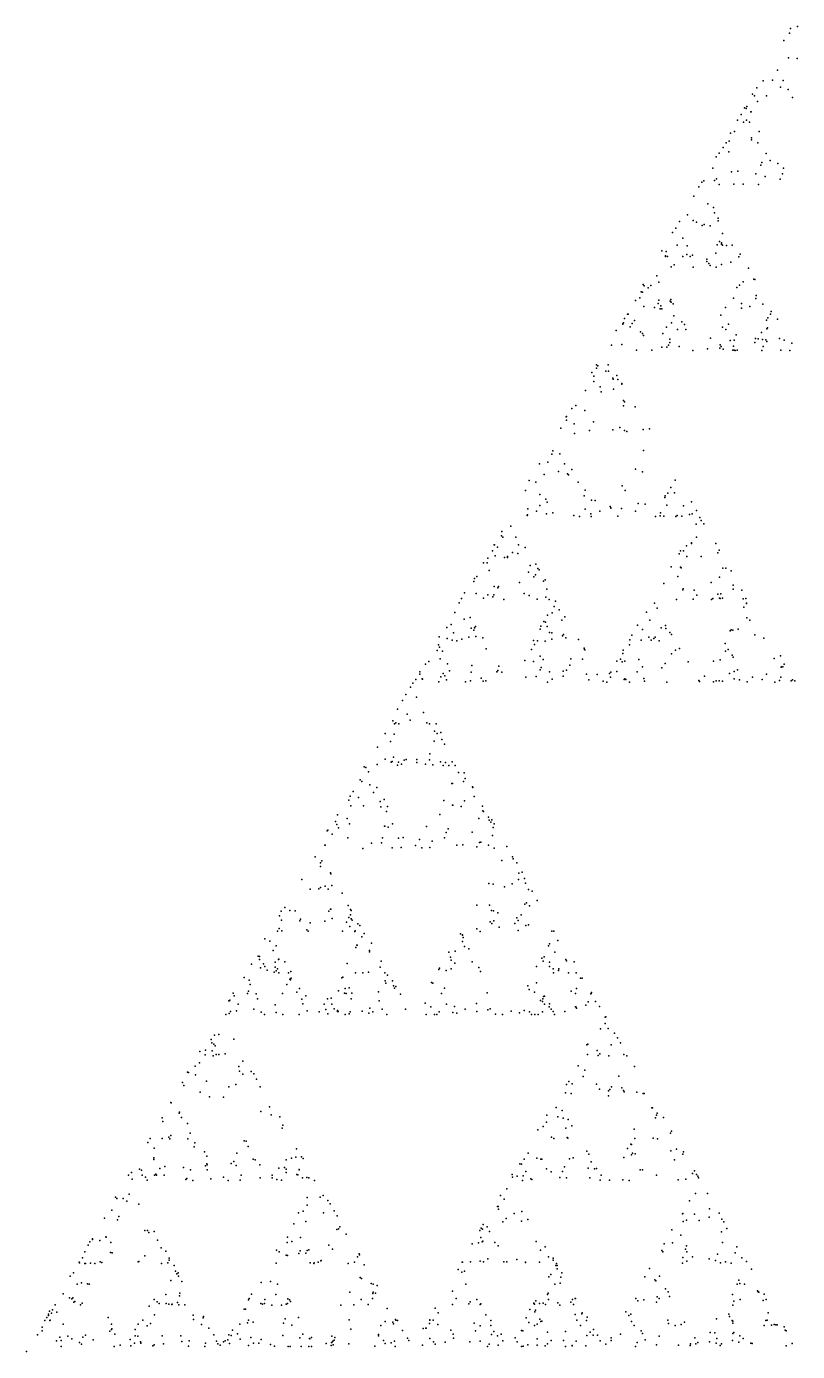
# Model space of a CAD drawing. Header units: millimetres. Extents: x -0.87 to 0.87, y -0.5 to 1.
# Drawn here: x -0.7582 to -0.6493, y -0.3132 to -0.1261 of the extents above; entities that cross this region are included whole.
import ezdxf

# ---------------------------------------------------------------- set-up
doc = ezdxf.new("R2010")
doc.units = ezdxf.units.MM
doc.header["$PDSIZE"] = 1

msp = doc.modelspace()

# ---------------------------------------------------------------- linework, layer by layer
for p in [(-0.65043, -0.12709), (-0.6503, -0.12641), (-0.64932, -0.12613), (-0.65125, -0.12811), (-0.65058, -0.13053), (-0.64935, -0.13063), (-0.65213, -0.13228), (-0.65415, -0.13379), (-0.65283, -0.13369), (-0.65136, -0.13374), (-0.65567, -0.13567), (-0.65538, -0.1359), (-0.65508, -0.13479), (-0.6537, -0.13592), (-0.65171, -0.1347), (-0.65064, -0.13501), (-0.65001, -0.13614), (-0.6568, -0.13761), (-0.65657, -0.1377), (-0.65647, -0.13741), (-0.65593, -0.13817), (-0.65584, -0.13817), (-0.65495, -0.13671), (-0.65777, -0.13936), (-0.65725, -0.13853), (-0.65696, -0.13964), (-0.65653, -0.13936), (-0.6561, -0.13965), (-0.65877, -0.1412), (-0.65819, -0.14093), (-0.6558, -0.14215), (-0.65579, -0.14183), (-0.65471, -0.14096), (-0.66036, -0.14403), (-0.65981, -0.1432), (-0.6594, -0.14253), (-0.659, -0.14384), (-0.65897, -0.14232), (-0.6549, -0.14256), (-0.66078, -0.14455), (-0.65449, -0.14569), (-0.65437, -0.14531), (-0.65374, -0.14406), (-0.65319, -0.14505), (-0.65208, -0.14547), (-0.66129, -0.14613), (-0.66077, -0.14762), (-0.65863, -0.14665), (-0.65772, -0.14655), (-0.65521, -0.14695), (-0.65389, -0.14732), (-0.65175, -0.14768), (-0.65146, -0.14691), (-0.65128, -0.14612), (-0.66324, -0.14877), (-0.66284, -0.14811), (-0.66253, -0.14791), (-0.66102, -0.14788), (-0.66038, -0.14843), (-0.65833, -0.14838), (-0.65698, -0.14838), (-0.65482, -0.14844), (-0.66397, -0.15008), (-0.66198, -0.15117), (-0.66484, -0.15274), (-0.66118, -0.15168), (-0.66106, -0.15244), (-0.66054, -0.15317), (-0.66696, -0.15523), (-0.6665, -0.15461), (-0.66597, -0.15365), (-0.66406, -0.15351), (-0.66357, -0.15373), (-0.66279, -0.15422), (-0.66249, -0.15407), (-0.66167, -0.15429), (-0.66054, -0.15356), (-0.66629, -0.15699), (-0.66549, -0.15599), (-0.66488, -0.15711), (-0.66067, -0.15697), (-0.66035, -0.15649), (-0.66006, -0.15668), (-0.66003, -0.15685), (-0.65992, -0.15535), (-0.65992, -0.15699), (-0.65936, -0.15706), (-0.65852, -0.15702), (-0.66846, -0.15782), (-0.66797, -0.15862), (-0.66795, -0.15849), (-0.66785, -0.15791), (-0.66765, -0.15862), (-0.66552, -0.15862), (-0.66496, -0.15832), (-0.66448, -0.15861), (-0.66412, -0.1584), (-0.66213, -0.159), (-0.66087, -0.15812), (-0.65759, -0.15867), (-0.65739, -0.15827), (-0.66715, -0.16004), (-0.66671, -0.15977), (-0.66404, -0.16009), (-0.6621, -0.15933), (-0.66185, -0.1596), (-0.66163, -0.15989), (-0.66079, -0.16009), (-0.66006, -0.15974), (-0.65874, -0.15939), (-0.65624, -0.16024), (-0.67109, -0.16254), (-0.67096, -0.16272), (-0.67004, -0.16271), (-0.66918, -0.16134), (-0.6689, -0.16224), (-0.65749, -0.16267), (-0.65701, -0.16216), (-0.65548, -0.16179), (-0.65534, -0.16184), (-0.67159, -0.16443), (-0.67137, -0.16361), (-0.6712, -0.16365), (-0.67041, -0.16302), (-0.65836, -0.1645), (-0.6579, -0.16296), (-0.65521, -0.16455), (-0.65517, -0.16413), (-0.67221, -0.16481), (-0.67101, -0.16564), (-0.66952, -0.16582), (-0.66901, -0.16524), (-0.66888, -0.16477), (-0.66869, -0.16599), (-0.6686, -0.16556), (-0.66847, -0.16598), (-0.66731, -0.16489), (-0.6672, -0.16469), (-0.66715, -0.16506), (-0.66689, -0.16528), (-0.65949, -0.16581), (-0.65722, -0.16526), (-0.65721, -0.1659), (-0.65603, -0.16565), (-0.65419, -0.16534), (-0.65303, -0.16636), (-0.674, -0.16814), (-0.67397, -0.16812), (-0.6739, -0.16797), (-0.67374, -0.16737), (-0.67333, -0.16675), (-0.67321, -0.16673), (-0.67268, -0.16808), (-0.67232, -0.16762), (-0.6671, -0.16798), (-0.66678, -0.167), (-0.66566, -0.16782), (-0.66525, -0.16819), (-0.66013, -0.16688), (-0.65907, -0.16815), (-0.6537, -0.16759), (-0.6535, -0.16727), (-0.65312, -0.16674), (-0.65213, -0.16743), (-0.67494, -0.16903), (-0.67295, -0.16851), (-0.67147, -0.16925), (-0.67122, -0.16945), (-0.67107, -0.16974), (-0.66835, -0.16948), (-0.66783, -0.16858), (-0.66628, -0.16893), (-0.6651, -0.16889), (-0.66159, -0.17011), (-0.65993, -0.16857), (-0.65942, -0.1689), (-0.65799, -0.16967), (-0.65526, -0.17018), (-0.65485, -0.17021), (-0.65439, -0.16931), (-0.65363, -0.1688), (-0.65357, -0.16865), (-0.65187, -0.17019), (-0.6756, -0.17114), (-0.67412, -0.17102), (-0.67205, -0.17184), (-0.66987, -0.17183), (-0.66846, -0.17139), (-0.66776, -0.17141), (-0.66752, -0.1711), (-0.66735, -0.17029), (-0.66732, -0.17075), (-0.66602, -0.17132), (-0.66408, -0.17187), (-0.66203, -0.17166), (-0.6603, -0.17152), (-0.66024, -0.17109), (-0.66008, -0.1713), (-0.65983, -0.17169), (-0.65881, -0.17044), (-0.65844, -0.17181), (-0.65836, -0.17127), (-0.65827, -0.17184), (-0.65825, -0.1704), (-0.6581, -0.17187), (-0.65782, -0.17182), (-0.65535, -0.17075), (-0.65437, -0.17185), (-0.65424, -0.17031), (-0.65415, -0.17133), (-0.65381, -0.17035), (-0.65365, -0.17058), (-0.65166, -0.17184), (-0.65122, -0.1704), (-0.65039, -0.17187), (-0.65014, -0.17082), (-0.67769, -0.17388), (-0.67606, -0.17389), (-0.67837, -0.17498), (-0.67809, -0.17551), (-0.67771, -0.17438), (-0.6775, -0.17402), (-0.67639, -0.17478), (-0.67598, -0.17479), (-0.6754, -0.17578), (-0.67482, -0.17541), (-0.67927, -0.17754), (-0.67808, -0.17624), (-0.67718, -0.17698), (-0.67535, -0.1759), (-0.6753, -0.17735), (-0.67467, -0.17599), (-0.67411, -0.17653), (-0.67411, -0.17664), (-0.67703, -0.17773), (-0.67389, -0.17893), (-0.67376, -0.17914), (-0.68198, -0.18126), (-0.68193, -0.18119), (-0.68119, -0.18006), (-0.68062, -0.17963), (-0.67935, -0.18036), (-0.6739, -0.1797), (-0.67223, -0.17984), (-0.68273, -0.18284), (-0.68192, -0.18172), (-0.68087, -0.18224), (-0.67866, -0.18318), (-0.6781, -0.18194), (-0.6754, -0.18309), (-0.67438, -0.18276), (-0.67376, -0.18318), (-0.67339, -0.18332), (-0.6711, -0.18303), (-0.67023, -0.18294), (-0.68079, -0.18359), (-0.68399, -0.18652), (-0.68387, -0.18602), (-0.68288, -0.18645), (-0.67106, -0.18597), (-0.68575, -0.18787), (-0.68455, -0.18762), (-0.6822, -0.18789), (-0.68116, -0.18869), (-0.67221, -0.18865), (-0.68718, -0.19024), (-0.68625, -0.19048), (-0.6851, -0.18938), (-0.68306, -0.18896), (-0.68181, -0.18927), (-0.68167, -0.18945), (-0.68026, -0.19045), (-0.67122, -0.18899), (-0.66658, -0.19018), (-0.68774, -0.19164), (-0.68571, -0.19219), (-0.67945, -0.19238), (-0.67928, -0.19157), (-0.67405, -0.191), (-0.67363, -0.19165), (-0.66803, -0.19264), (-0.66802, -0.19238), (-0.66761, -0.19202), (-0.66721, -0.19122), (-0.66669, -0.19195), (-0.6874, -0.19421), (-0.68571, -0.19378), (-0.68487, -0.19287), (-0.68467, -0.19329), (-0.6793, -0.19428), (-0.67839, -0.193), (-0.67788, -0.19307), (-0.67576, -0.19389), (-0.67567, -0.19411), (-0.67566, -0.19408), (-0.67416, -0.1942), (-0.6718, -0.19348), (-0.67084, -0.19356), (-0.66778, -0.19372), (-0.6654, -0.19382), (-0.66426, -0.19324), (-0.6636, -0.19444), (-0.6875, -0.19518), (-0.68744, -0.19508), (-0.68616, -0.19458), (-0.68476, -0.19493), (-0.68386, -0.1948), (-0.6809, -0.19519), (-0.68009, -0.19531), (-0.67849, -0.19494), (-0.67844, -0.19531), (-0.67723, -0.19458), (-0.6747, -0.19528), (-0.6722, -0.19458), (-0.66935, -0.1953), (-0.66869, -0.19522), (-0.66867, -0.1948), (-0.66817, -0.19526), (-0.66649, -0.19531), (-0.6663, -0.19518), (-0.66563, -0.19524), (-0.66457, -0.19503), (-0.66421, -0.19494), (-0.66362, -0.1964), (-0.6631, -0.19544), (-0.66294, -0.19588), (-0.66256, -0.19635), (-0.69109, -0.19806), (-0.69105, -0.19741), (-0.6909, -0.19823), (-0.68978, -0.19666), (-0.68907, -0.19822), (-0.66358, -0.19824), (-0.69213, -0.19933), (-0.69209, -0.19929), (-0.69165, -0.19964), (-0.68869, -0.19933), (-0.68776, -0.19967), (-0.66583, -0.20016), (-0.665, -0.19945), (-0.6643, -0.19904), (-0.66429, -0.19911), (-0.66085, -0.19913), (-0.6604, -0.20006), (-0.69366, -0.20183), (-0.69315, -0.20187), (-0.69303, -0.20117), (-0.69238, -0.20018), (-0.69198, -0.20087), (-0.6907, -0.20109), (-0.69025, -0.20094), (-0.69025, -0.20112), (-0.68953, -0.20039), (-0.68879, -0.20053), (-0.68626, -0.20203), (-0.66604, -0.2006), (-0.66542, -0.20018), (-0.66492, -0.20094), (-0.66291, -0.20096), (-0.66058, -0.20043), (-0.69457, -0.20378), (-0.69283, -0.20294), (-0.68728, -0.20318), (-0.68708, -0.20222), (-0.68656, -0.20381), (-0.68632, -0.20354), (-0.68596, -0.20263), (-0.68578, -0.20284), (-0.66716, -0.20244), (-0.66619, -0.2038), (-0.66585, -0.20245), (-0.66574, -0.20257), (-0.66034, -0.20386), (-0.65987, -0.20262), (-0.65946, -0.20262), (-0.65867, -0.20296), (-0.695, -0.20451), (-0.6949, -0.20405), (-0.69213, -0.20519), (-0.69163, -0.20536), (-0.69154, -0.2052), (-0.68856, -0.20462), (-0.68517, -0.20444), (-0.68496, -0.20426), (-0.68472, -0.20556), (-0.66818, -0.20475), (-0.66552, -0.20568), (-0.66546, -0.20554), (-0.66393, -0.20572), (-0.66149, -0.20462), (-0.65842, -0.20501), (-0.6584, -0.20556), (-0.65717, -0.20569), (-0.6971, -0.20748), (-0.69677, -0.20689), (-0.69632, -0.20609), (-0.69468, -0.20619), (-0.69367, -0.20682), (-0.69304, -0.20636), (-0.69234, -0.20665), (-0.69218, -0.20638), (-0.69078, -0.20702), (-0.68792, -0.2062), (-0.68718, -0.20646), (-0.68605, -0.20696), (-0.68484, -0.20671), (-0.6844, -0.20703), (-0.68348, -0.20727), (-0.66952, -0.20757), (-0.66641, -0.20701), (-0.66406, -0.20696), (-0.66351, -0.20642), (-0.66148, -0.20703), (-0.66128, -0.2069), (-0.66056, -0.20629), (-0.66032, -0.20684), (-0.66023, -0.20691), (-0.66013, -0.20624), (-0.65989, -0.20685), (-0.65698, -0.20692), (-0.65662, -0.2069), (-0.65661, -0.20688), (-0.65654, -0.20758), (-0.65651, -0.20757), (-0.69769, -0.20885), (-0.68461, -0.20925), (-0.68396, -0.20893), (-0.68367, -0.20804), (-0.68297, -0.20848), (-0.68215, -0.20947), (-0.67062, -0.20881), (-0.66913, -0.20826), (-0.65688, -0.20813), (-0.69884, -0.21097), (-0.69823, -0.21057), (-0.69636, -0.20981), (-0.69552, -0.20957), (-0.69541, -0.21107), (-0.69503, -0.21138), (-0.69494, -0.21101), (-0.69479, -0.21084), (-0.68563, -0.2112), (-0.68553, -0.2108), (-0.68513, -0.21013), (-0.68488, -0.21025), (-0.68468, -0.21086), (-0.68259, -0.20993), (-0.67192, -0.21067), (-0.67121, -0.21128), (-0.67018, -0.20996), (-0.66856, -0.21105), (-0.66797, -0.21069), (-0.66789, -0.2111), (-0.6587, -0.21129), (-0.65846, -0.21134), (-0.65769, -0.21121), (-0.65649, -0.20964), (-0.65603, -0.20995), (-0.6999, -0.21229), (-0.69878, -0.21253), (-0.69807, -0.21276), (-0.69789, -0.21173), (-0.6974, -0.21288), (-0.69671, -0.21264), (-0.69571, -0.21237), (-0.69471, -0.21225), (-0.69375, -0.21246), (-0.68658, -0.21282), (-0.68602, -0.21286), (-0.68493, -0.21289), (-0.68433, -0.21167), (-0.68402, -0.21265), (-0.68401, -0.21174), (-0.68249, -0.21216), (-0.68233, -0.21196), (-0.68202, -0.21243), (-0.68024, -0.21269), (-0.673, -0.2127), (-0.6727, -0.21206), (-0.67138, -0.21277), (-0.67031, -0.21234), (-0.66997, -0.21279), (-0.6696, -0.21253), (-0.66943, -0.21233), (-0.66885, -0.21287), (-0.66735, -0.21167), (-0.66711, -0.21195), (-0.65951, -0.21326), (-0.65882, -0.21145), (-0.65536, -0.21204), (-0.65405, -0.21251), (-0.7002, -0.21425), (-0.70001, -0.21343), (-0.69988, -0.21376), (-0.69945, -0.21431), (-0.69327, -0.21398), (-0.68689, -0.21409), (-0.68645, -0.21338), (-0.68563, -0.21501), (-0.67945, -0.21389), (-0.67938, -0.21407), (-0.67935, -0.21415), (-0.67398, -0.21465), (-0.67394, -0.21418), (-0.67305, -0.21344), (-0.66711, -0.21472), (-0.66655, -0.21416), (-0.66598, -0.21396), (-0.6595, -0.21434), (-0.6591, -0.21411), (-0.65853, -0.2149), (-0.65173, -0.21499), (-0.70182, -0.21616), (-0.70135, -0.21579), (-0.69977, -0.21541), (-0.69873, -0.2161), (-0.69531, -0.21634), (-0.69146, -0.21643), (-0.68783, -0.21562), (-0.68659, -0.21577), (-0.68567, -0.21696), (-0.6855, -0.21662), (-0.68524, -0.2155), (-0.68191, -0.217), (-0.68148, -0.21632), (-0.6813, -0.21541), (-0.67968, -0.21543), (-0.67484, -0.21575), (-0.6743, -0.21544), (-0.67405, -0.21581), (-0.6737, -0.21572), (-0.67171, -0.2155), (-0.67122, -0.21652), (-0.66849, -0.21669), (-0.668, -0.21605), (-0.66474, -0.21583), (-0.6612, -0.21573), (-0.66026, -0.21553), (-0.65842, -0.21517), (-0.65777, -0.21696), (-0.6526, -0.21534), (-0.65164, -0.21657), (-0.6516, -0.21655), (-0.65139, -0.21655), (-0.65118, -0.21618), (-0.7036, -0.21884), (-0.70319, -0.21834), (-0.70265, -0.21759), (-0.70263, -0.21724), (-0.70229, -0.21824), (-0.70224, -0.21829), (-0.69996, -0.21864), (-0.69968, -0.21796), (-0.69932, -0.2175), (-0.69912, -0.2178), (-0.69886, -0.21838), (-0.69845, -0.21708), (-0.69617, -0.21865), (-0.69546, -0.21849), (-0.69538, -0.21727), (-0.69396, -0.21815), (-0.69368, -0.21856), (-0.69333, -0.21849), (-0.69177, -0.21723), (-0.69164, -0.21706), (-0.69108, -0.21728), (-0.68766, -0.21798), (-0.6862, -0.21788), (-0.68459, -0.21871), (-0.68434, -0.21724), (-0.68393, -0.2183), (-0.68238, -0.21716), (-0.68238, -0.21783), (-0.67909, -0.21759), (-0.67877, -0.21836), (-0.6776, -0.2176), (-0.67675, -0.21855), (-0.67623, -0.21871), (-0.67584, -0.21748), (-0.67572, -0.21799), (-0.67568, -0.21728), (-0.67481, -0.21719), (-0.67381, -0.21834), (-0.67371, -0.21824), (-0.67356, -0.21833), (-0.67303, -0.2187), (-0.67195, -0.21725), (-0.67101, -0.21818), (-0.67091, -0.21857), (-0.66778, -0.2187), (-0.66327, -0.21847), (-0.66317, -0.21859), (-0.66247, -0.21783), (-0.6612, -0.21866), (-0.66081, -0.21853), (-0.66038, -0.21853), (-0.65992, -0.21855), (-0.65891, -0.21746), (-0.65827, -0.21824), (-0.65824, -0.21719), (-0.65751, -0.21838), (-0.6575, -0.21838), (-0.65643, -0.21867), (-0.65567, -0.21799), (-0.6543, -0.21833), (-0.65368, -0.21758), (-0.65252, -0.2187), (-0.65187, -0.21845), (-0.65167, -0.21799), (-0.65021, -0.21852), (-0.65003, -0.21836), (-0.64968, -0.2185), (-0.70459, -0.22043), (-0.70395, -0.21939), (-0.70577, -0.2225), (-0.70506, -0.2213), (-0.7031, -0.2208), (-0.70647, -0.22415), (-0.70601, -0.22442), (-0.70443, -0.22324), (-0.70398, -0.22405), (-0.70213, -0.22296), (-0.70163, -0.22446), (-0.70754, -0.22595), (-0.70625, -0.22605), (-0.70622, -0.2246), (-0.70561, -0.2246), (-0.70125, -0.22459), (-0.70058, -0.22561), (-0.70034, -0.22459), (-0.7002, -0.22597), (-0.69967, -0.22579), (-0.70863, -0.2279), (-0.70676, -0.22708), (-0.7006, -0.22703), (-0.69954, -0.22678), (-0.69914, -0.22747), (-0.70755, -0.22958), (-0.70668, -0.23), (-0.70655, -0.22991), (-0.70633, -0.22931), (-0.70567, -0.23001), (-0.70483, -0.22973), (-0.70456, -0.22964), (-0.70307, -0.22963), (-0.70305, -0.23005), (-0.70126, -0.22966), (-0.7012, -0.22884), (-0.69973, -0.22994), (-0.69903, -0.23004), (-0.69807, -0.22997), (-0.71051, -0.23065), (-0.71026, -0.23074), (-0.7099, -0.23137), (-0.70864, -0.23033), (-0.7058, -0.23042), (-0.70522, -0.23028), (-0.70183, -0.23028), (-0.70082, -0.23035), (-0.69932, -0.23046), (-0.69855, -0.23046), (-0.69764, -0.23047), (-0.69718, -0.23145), (-0.69638, -0.23148), (-0.71105, -0.23248), (-0.71081, -0.23272), (-0.70969, -0.23319), (-0.70871, -0.23358), (-0.69811, -0.23303), (-0.698, -0.23302), (-0.69647, -0.23274), (-0.69625, -0.23231), (-0.69521, -0.23349), (-0.69517, -0.23356), (-0.71267, -0.23536), (-0.71249, -0.2348), (-0.71204, -0.23412), (-0.7113, -0.235), (-0.70917, -0.23428), (-0.70822, -0.23556), (-0.70768, -0.23527), (-0.69927, -0.2354), (-0.69633, -0.23546), (-0.69498, -0.23486), (-0.71425, -0.23742), (-0.71239, -0.23614), (-0.71057, -0.23614), (-0.70813, -0.23632), (-0.70736, -0.23695), (-0.70718, -0.23626), (-0.69979, -0.23738), (-0.698, -0.23608), (-0.69799, -0.23609), (-0.69681, -0.23624), (-0.69381, -0.23619), (-0.69372, -0.23687), (-0.69364, -0.23694), (-0.71453, -0.23835), (-0.71433, -0.2388), (-0.71414, -0.23925), (-0.71289, -0.23793), (-0.71257, -0.2387), (-0.70764, -0.23905), (-0.70758, -0.23904), (-0.70709, -0.23915), (-0.70649, -0.23872), (-0.70171, -0.23906), (-0.69862, -0.23943), (-0.69432, -0.23794), (-0.69294, -0.23777), (-0.69285, -0.23819), (-0.69259, -0.23847), (-0.69248, -0.23815), (-0.69226, -0.23921), (-0.69212, -0.23871), (-0.7157, -0.23967), (-0.71563, -0.23962), (-0.715, -0.24016), (-0.7128, -0.24066), (-0.70792, -0.24066), (-0.70563, -0.24072), (-0.705, -0.24063), (-0.70268, -0.24092), (-0.70091, -0.24113), (-0.69913, -0.2407), (-0.69893, -0.23993), (-0.69525, -0.23988), (-0.69422, -0.24132), (-0.69402, -0.24129), (-0.69237, -0.24033), (-0.71605, -0.24171), (-0.716, -0.2417), (-0.71068, -0.24218), (-0.70946, -0.24145), (-0.70803, -0.24137), (-0.70655, -0.2421), (-0.70525, -0.24205), (-0.70327, -0.24175), (-0.70233, -0.2421), (-0.70122, -0.24205), (-0.69739, -0.2417), (-0.69657, -0.24168), (-0.69461, -0.24196), (-0.69295, -0.24171), (-0.69215, -0.24214), (-0.69035, -0.24191), (-0.71743, -0.24337), (-0.71667, -0.24472), (-0.71665, -0.2442), (-0.71645, -0.24392), (-0.69104, -0.24389), (-0.68953, -0.24338), (-0.68946, -0.24363), (-0.68895, -0.24421), (-0.71931, -0.24658), (-0.71525, -0.24562), (-0.7152, -0.24575), (-0.6887, -0.24658), (-0.68865, -0.24565), (-0.68819, -0.24552), (-0.68788, -0.2464), (-0.7181, -0.24791), (-0.71689, -0.24786), (-0.71666, -0.24768), (-0.71602, -0.2475), (-0.71556, -0.24791), (-0.71508, -0.24739), (-0.71361, -0.24847), (-0.6929, -0.24712), (-0.69229, -0.24722), (-0.69068, -0.24758), (-0.6896, -0.24717), (-0.68772, -0.24708), (-0.6873, -0.24798), (-0.68676, -0.2482), (-0.72168, -0.2505), (-0.71277, -0.25024), (-0.6946, -0.25018), (-0.6928, -0.25017), (-0.68783, -0.25004), (-0.68757, -0.24988), (-0.68714, -0.25028), (-0.68609, -0.24951), (-0.72245, -0.25168), (-0.72223, -0.25102), (-0.72218, -0.25232), (-0.72097, -0.25096), (-0.72024, -0.25097), (-0.71958, -0.25239), (-0.71948, -0.25214), (-0.71606, -0.25244), (-0.71549, -0.25101), (-0.71523, -0.25075), (-0.7152, -0.25075), (-0.71503, -0.25207), (-0.71266, -0.25195), (-0.71241, -0.25153), (-0.7124, -0.25078), (-0.71235, -0.25095), (-0.71231, -0.25212), (-0.71218, -0.25231), (-0.6927, -0.25255), (-0.6925, -0.25093), (-0.69225, -0.25097), (-0.69218, -0.2524), (-0.69162, -0.25129), (-0.68895, -0.25198), (-0.68877, -0.25235), (-0.68834, -0.25157), (-0.72272, -0.25384), (-0.72249, -0.25349), (-0.72213, -0.2538), (-0.71858, -0.25369), (-0.71838, -0.25385), (-0.71814, -0.2527), (-0.71356, -0.25388), (-0.713, -0.25258), (-0.71253, -0.25319), (-0.71183, -0.25389), (-0.71177, -0.2538), (-0.7114, -0.2528), (-0.71111, -0.25306), (-0.7105, -0.25417), (-0.69691, -0.25425), (-0.69663, -0.25436), (-0.69663, -0.25441), (-0.69457, -0.25353), (-0.69414, -0.25389), (-0.69246, -0.25278), (-0.69144, -0.25327), (-0.68924, -0.25278), (-0.68876, -0.25377), (-0.68765, -0.25306), (-0.68728, -0.25296), (-0.68402, -0.25385), (-0.68371, -0.25386), (-0.72451, -0.25496), (-0.72382, -0.25525), (-0.72293, -0.25592), (-0.71166, -0.25618), (-0.71152, -0.25584), (-0.7115, -0.25583), (-0.71084, -0.25466), (-0.70947, -0.25555), (-0.69662, -0.25532), (-0.69653, -0.25477), (-0.69631, -0.256), (-0.68445, -0.25591), (-0.68434, -0.25564), (-0.68313, -0.25518), (-0.72546, -0.25738), (-0.72529, -0.25744), (-0.72526, -0.25785), (-0.72334, -0.2566), (-0.72258, -0.25784), (-0.72256, -0.25783), (-0.70973, -0.25661), (-0.70973, -0.25676), (-0.70808, -0.25811), (-0.69853, -0.25683), (-0.6983, -0.25751), (-0.69823, -0.25793), (-0.69763, -0.25668), (-0.69573, -0.25635), (-0.68543, -0.25765), (-0.68523, -0.25811), (-0.6851, -0.25747), (-0.68359, -0.2568), (-0.68204, -0.25786), (-0.68193, -0.25804), (-0.7264, -0.25853), (-0.72515, -0.25903), (-0.72469, -0.25848), (-0.7245, -0.25883), (-0.72418, -0.25938), (-0.72322, -0.25963), (-0.72305, -0.25823), (-0.72304, -0.25896), (-0.72293, -0.25947), (-0.72274, -0.25917), (-0.72255, -0.25974), (-0.72169, -0.25819), (-0.72117, -0.25975), (-0.72083, -0.25954), (-0.71289, -0.25841), (-0.71174, -0.25972), (-0.71068, -0.25972), (-0.70986, -0.25964), (-0.70823, -0.25894), (-0.70757, -0.25975), (-0.69993, -0.25925), (-0.69986, -0.2591), (-0.69892, -0.25939), (-0.69819, -0.25919), (-0.69769, -0.25838), (-0.69527, -0.25818), (-0.69431, -0.25901), (-0.69406, -0.25953), (-0.68616, -0.25883), (-0.68434, -0.25822), (-0.68432, -0.25884), (-0.68383, -0.25916), (-0.68376, -0.25974), (-0.68308, -0.2594), (-0.68299, -0.25916), (-0.68166, -0.25976), (-0.68087, -0.2582), (-0.68055, -0.25972), (-0.72745, -0.26039), (-0.72674, -0.26078), (-0.72658, -0.26141), (-0.72142, -0.2614), (-0.72101, -0.26064), (-0.72087, -0.26073), (-0.72079, -0.2605), (-0.71366, -0.26046), (-0.7135, -0.26035), (-0.71263, -0.26187), (-0.70751, -0.26085), (-0.70743, -0.26122), (-0.70718, -0.26008), (-0.70649, -0.26085), (-0.70637, -0.26157), (-0.706, -0.26166), (-0.70097, -0.26112), (-0.70081, -0.26121), (-0.68738, -0.26158), (-0.68617, -0.26113), (-0.67994, -0.2605), (-0.67972, -0.26049), (-0.7296, -0.26371), (-0.72953, -0.26368), (-0.72947, -0.2636), (-0.72897, -0.26261), (-0.72885, -0.26298), (-0.72698, -0.26265), (-0.72684, -0.26232), (-0.72573, -0.26269), (-0.72555, -0.26339), (-0.722, -0.26267), (-0.72001, -0.26248), (-0.71962, -0.26195), (-0.71929, -0.26347), (-0.71874, -0.26297), (-0.71566, -0.26341), (-0.71516, -0.26334), (-0.71414, -0.26229), (-0.71328, -0.2626), (-0.71317, -0.26195), (-0.71304, -0.26267), (-0.71232, -0.26342), (-0.71224, -0.26259), (-0.70847, -0.26242), (-0.70837, -0.26369), (-0.70621, -0.26192), (-0.70536, -0.26273), (-0.69958, -0.26264), (-0.69915, -0.26192), (-0.69315, -0.26258), (-0.68722, -0.2621), (-0.68645, -0.26249), (-0.68559, -0.26366), (-0.68528, -0.26342), (-0.68519, -0.26306), (-0.68502, -0.26304), (-0.68129, -0.26232), (-0.68066, -0.26265), (-0.68051, -0.26194), (-0.6785, -0.26269), (-0.67845, -0.26266), (-0.67839, -0.2625), (-0.73001, -0.26562), (-0.72956, -0.26546), (-0.72936, -0.26522), (-0.7285, -0.26511), (-0.72826, -0.26416), (-0.72609, -0.26485), (-0.72502, -0.2653), (-0.72456, -0.2656), (-0.72456, -0.26562), (-0.72305, -0.26427), (-0.72292, -0.26535), (-0.72196, -0.2656), (-0.71968, -0.26562), (-0.71914, -0.26414), (-0.71853, -0.26511), (-0.71683, -0.26525), (-0.71613, -0.26415), (-0.71589, -0.26494), (-0.71561, -0.26552), (-0.71507, -0.26415), (-0.71474, -0.2648), (-0.71428, -0.26507), (-0.71425, -0.26521), (-0.71415, -0.26521), (-0.71318, -0.26561), (-0.71262, -0.26552), (-0.71248, -0.26525), (-0.71077, -0.26515), (-0.70985, -0.26542), (-0.70971, -0.26471), (-0.70929, -0.26524), (-0.70793, -0.26488), (-0.7073, -0.26562), (-0.70466, -0.26489), (-0.70187, -0.26403), (-0.70176, -0.26562), (-0.70109, -0.26452), (-0.70056, -0.2656), (-0.70023, -0.2656), (-0.6999, -0.26525), (-0.69889, -0.26416), (-0.69796, -0.26535), (-0.69773, -0.26451), (-0.69743, -0.26543), (-0.69622, -0.26486), (-0.69464, -0.26406), (-0.69459, -0.26521), (-0.69303, -0.26498), (-0.69271, -0.2648), (-0.69195, -0.26557), (-0.69095, -0.26562), (-0.68976, -0.26515), (-0.68858, -0.26537), (-0.6879, -0.26507), (-0.68717, -0.26526), (-0.68685, -0.26562), (-0.68638, -0.26561), (-0.68592, -0.26562), (-0.68531, -0.26379), (-0.68531, -0.26526), (-0.68504, -0.26416), (-0.68438, -0.26452), (-0.68435, -0.26411), (-0.68411, -0.26485), (-0.68382, -0.26519), (-0.68362, -0.26561), (-0.68215, -0.26521), (-0.68064, -0.26453), (-0.68062, -0.26456), (-0.6805, -0.26475), (-0.67919, -0.26432), (-0.67888, -0.26385), (-0.67783, -0.26379), (-0.67726, -0.26451), (-0.67649, -0.26598), (-0.67647, -0.2669), (-0.67639, -0.26597), (-0.73209, -0.26915), (-0.73164, -0.26855), (-0.73099, -0.26846), (-0.72891, -0.26911), (-0.67712, -0.26766), (-0.67603, -0.2676), (-0.67515, -0.26827), (-0.67471, -0.26892), (-0.73367, -0.27084), (-0.73288, -0.27066), (-0.73202, -0.26961), (-0.73196, -0.27073), (-0.73172, -0.26983), (-0.73155, -0.27003), (-0.73011, -0.27119), (-0.67905, -0.2699), (-0.67893, -0.26983), (-0.67762, -0.27071), (-0.67724, -0.27118), (-0.67561, -0.26989), (-0.6743, -0.2696), (-0.73435, -0.2729), (-0.73376, -0.27246), (-0.73293, -0.27134), (-0.7318, -0.27148), (-0.73137, -0.27128), (-0.731, -0.27127), (-0.72817, -0.27296), (-0.72763, -0.27219), (-0.68026, -0.27285), (-0.67895, -0.27129), (-0.67748, -0.27142), (-0.67597, -0.27148), (-0.67382, -0.27128), (-0.67343, -0.27145), (-0.67235, -0.27295), (-0.73542, -0.27378), (-0.7353, -0.27381), (-0.73432, -0.27413), (-0.7281, -0.27363), (-0.72762, -0.27405), (-0.72643, -0.27368), (-0.72609, -0.27402), (-0.7257, -0.27475), (-0.67958, -0.27439), (-0.67935, -0.27349), (-0.67454, -0.27431), (-0.73616, -0.27523), (-0.73596, -0.27565), (-0.73364, -0.27659), (-0.73275, -0.27502), (-0.72962, -0.27585), (-0.72862, -0.2755), (-0.72517, -0.27582), (-0.68207, -0.2767), (-0.68193, -0.2755), (-0.68159, -0.27509), (-0.68126, -0.27679), (-0.68115, -0.27541), (-0.67771, -0.27546), (-0.67727, -0.27617), (-0.67599, -0.27642), (-0.67581, -0.27622), (-0.67558, -0.27583), (-0.6741, -0.27599), (-0.67387, -0.27633), (-0.67377, -0.27652), (-0.67198, -0.2766), (-0.6711, -0.27679), (-0.67098, -0.2768), (-0.7378, -0.27807), (-0.73772, -0.27808), (-0.73233, -0.27723), (-0.73036, -0.27731), (-0.72386, -0.27867), (-0.67601, -0.27711), (-0.73902, -0.28021), (-0.73662, -0.27953), (-0.73656, -0.27943), (-0.7363, -0.28016), (-0.72507, -0.27934), (-0.72364, -0.2798), (-0.72238, -0.28009), (-0.68472, -0.27982), (-0.68338, -0.27876), (-0.68315, -0.28007), (-0.68254, -0.27916), (-0.68241, -0.28026), (-0.68169, -0.28046), (-0.66988, -0.27879), (-0.66979, -0.27878), (-0.66935, -0.28021), (-0.66924, -0.27983), (-0.66911, -0.27954), (-0.66825, -0.28017), (-0.73892, -0.28072), (-0.73543, -0.281), (-0.73506, -0.28236), (-0.72209, -0.28166), (-0.72197, -0.28126), (-0.68598, -0.2819), (-0.68522, -0.28143), (-0.68473, -0.28081), (-0.68203, -0.28168), (-0.68116, -0.28132), (-0.6724, -0.28181), (-0.66723, -0.2824), (-0.66709, -0.28208), (-0.74102, -0.2837), (-0.74069, -0.28315), (-0.73901, -0.28312), (-0.73806, -0.28296), (-0.73793, -0.2832), (-0.73777, -0.28271), (-0.73538, -0.2832), (-0.73447, -0.2843), (-0.73438, -0.28373), (-0.72742, -0.28347), (-0.72716, -0.28349), (-0.72689, -0.28428), (-0.68405, -0.28296), (-0.68371, -0.28313), (-0.68183, -0.28299), (-0.68173, -0.28308), (-0.67285, -0.28393), (-0.67277, -0.28398), (-0.67229, -0.28314), (-0.66969, -0.28306), (-0.6691, -0.2832), (-0.74017, -0.28585), (-0.74017, -0.28609), (-0.74016, -0.28448), (-0.73305, -0.28502), (-0.73269, -0.28563), (-0.72847, -0.28521), (-0.72616, -0.28604), (-0.72589, -0.28613), (-0.7215, -0.28612), (-0.72074, -0.28592), (-0.72013, -0.28577), (-0.72004, -0.28457), (-0.71936, -0.28572), (-0.71911, -0.28594), (-0.68791, -0.28604), (-0.68732, -0.2852), (-0.68614, -0.28589), (-0.68556, -0.28603), (-0.6854, -0.28607), (-0.68152, -0.28601), (-0.68101, -0.28585), (-0.67905, -0.28492), (-0.67877, -0.28535), (-0.67383, -0.28579), (-0.67334, -0.28456), (-0.67277, -0.28542), (-0.67259, -0.28518), (-0.67223, -0.2853), (-0.6672, -0.28485), (-0.66669, -0.28613), (-0.66641, -0.28463), (-0.66553, -0.28533), (-0.66539, -0.28502), (-0.74332, -0.28794), (-0.7422, -0.28747), (-0.74191, -0.2876), (-0.73934, -0.28737), (-0.73865, -0.28708), (-0.73602, -0.28723), (-0.735, -0.28754), (-0.7329, -0.28701), (-0.73271, -0.28672), (-0.73264, -0.28683), (-0.73264, -0.28756), (-0.72926, -0.28668), (-0.72889, -0.2864), (-0.72855, -0.28695), (-0.72524, -0.28683), (-0.72252, -0.28734), (-0.72176, -0.28722), (-0.72152, -0.28745), (-0.72149, -0.28794), (-0.71966, -0.2875), (-0.71965, -0.28755), (-0.68851, -0.28672), (-0.68829, -0.28675), (-0.68765, -0.28778), (-0.68474, -0.28741), (-0.68411, -0.28783), (-0.68249, -0.28777), (-0.68221, -0.28711), (-0.67889, -0.28731), (-0.67843, -0.28643), (-0.67796, -0.28743), (-0.67768, -0.28735), (-0.67153, -0.28756), (-0.67122, -0.28755), (-0.66416, -0.28806), (-0.66387, -0.28769), (-0.74378, -0.28833), (-0.74325, -0.28886), (-0.74183, -0.2883), (-0.74134, -0.28859), (-0.74113, -0.289), (-0.74009, -0.28831), (-0.73989, -0.28815), (-0.73979, -0.28833), (-0.73874, -0.28833), (-0.73567, -0.28891), (-0.73553, -0.28879), (-0.73466, -0.28904), (-0.73214, -0.28882), (-0.73035, -0.28859), (-0.72969, -0.28904), (-0.728, -0.28899), (-0.72787, -0.28832), (-0.72519, -0.28869), (-0.72349, -0.28831), (-0.72348, -0.28868), (-0.72281, -0.28894), (-0.72218, -0.289), (-0.72002, -0.28822), (-0.71988, -0.28825), (-0.71921, -0.28867), (-0.71861, -0.28862), (-0.71829, -0.28869), (-0.71752, -0.28906), (-0.68959, -0.28823), (-0.68956, -0.28857), (-0.68891, -0.28846), (-0.68813, -0.28904), (-0.68804, -0.2884), (-0.68698, -0.28882), (-0.68681, -0.28893), (-0.68286, -0.28865), (-0.68192, -0.28869), (-0.67864, -0.28869), (-0.67718, -0.28899), (-0.67704, -0.28832), (-0.67588, -0.28899), (-0.67399, -0.28898), (-0.67306, -0.28906), (-0.66923, -0.28833), (-0.66616, -0.28897), (-0.66507, -0.28889), (-0.66356, -0.28821), (-0.6634, -0.28846), (-0.66328, -0.28868), (-0.74558, -0.29142), (-0.74543, -0.2916), (-0.74453, -0.29158), (-0.74365, -0.29101), (-0.71854, -0.29144), (-0.71669, -0.29142), (-0.71629, -0.29119), (-0.69123, -0.2912), (-0.69072, -0.29171), (-0.69037, -0.29024), (-0.66373, -0.29088), (-0.66204, -0.29089), (-0.74611, -0.29327), (-0.74401, -0.29196), (-0.74232, -0.29242), (-0.71975, -0.29363), (-0.71912, -0.29341), (-0.71855, -0.29255), (-0.71624, -0.29363), (-0.71561, -0.29189), (-0.71529, -0.29235), (-0.71475, -0.29336), (-0.69169, -0.29271), (-0.69156, -0.29272), (-0.69151, -0.29309), (-0.68933, -0.29371), (-0.68824, -0.29342), (-0.66458, -0.29194), (-0.66175, -0.29308), (-0.6604, -0.29365), (-0.74717, -0.29436), (-0.74531, -0.29463), (-0.74512, -0.29415), (-0.7204, -0.2952), (-0.71871, -0.29483), (-0.7143, -0.29406), (-0.69369, -0.29525), (-0.69094, -0.29491), (-0.69046, -0.29444), (-0.6883, -0.29478), (-0.68737, -0.29459), (-0.66554, -0.29377), (-0.66549, -0.29373), (-0.66547, -0.29483), (-0.665, -0.29466), (-0.66388, -0.2938), (-0.66318, -0.2947), (-0.66177, -0.29423), (-0.66002, -0.2945), (-0.65973, -0.29488), (-0.74885, -0.29729), (-0.74884, -0.29739), (-0.74694, -0.29703), (-0.74692, -0.29705), (-0.74147, -0.29611), (-0.74106, -0.2961), (-0.7409, -0.29638), (-0.74014, -0.29626), (-0.72134, -0.29707), (-0.7195, -0.29711), (-0.71437, -0.29597), (-0.71414, -0.2959), (-0.71394, -0.2956), (-0.71305, -0.29666), (-0.69418, -0.29611), (-0.69401, -0.2971), (-0.69397, -0.29577), (-0.69377, -0.29595), (-0.69315, -0.29562), (-0.6928, -0.29628), (-0.66706, -0.29604), (-0.66579, -0.29679), (-0.66003, -0.29629), (-0.6593, -0.29584), (-0.74991, -0.29912), (-0.74945, -0.29817), (-0.74924, -0.29773), (-0.7478, -0.29755), (-0.7463, -0.29924), (-0.74628, -0.29783), (-0.74606, -0.29929), (-0.73966, -0.29748), (-0.73915, -0.29858), (-0.73847, -0.29906), (-0.72285, -0.29891), (-0.7225, -0.29911), (-0.72137, -0.29783), (-0.7207, -0.29766), (-0.71953, -0.299), (-0.71874, -0.29931), (-0.71853, -0.29895), (-0.71832, -0.29886), (-0.71547, -0.2982), (-0.71497, -0.29874), (-0.69526, -0.29798), (-0.69435, -0.29784), (-0.69384, -0.29772), (-0.69373, -0.29764), (-0.69204, -0.29783), (-0.69156, -0.29828), (-0.68619, -0.29765), (-0.6856, -0.2989), (-0.68494, -0.29841), (-0.66848, -0.29895), (-0.66832, -0.29913), (-0.66814, -0.29802), (-0.66698, -0.29785), (-0.66515, -0.29876), (-0.66499, -0.29829), (-0.66492, -0.29913), (-0.65991, -0.2978), (-0.65811, -0.29928), (-0.65788, -0.29842), (-0.75071, -0.30059), (-0.75067, -0.30069), (-0.75027, -0.29996), (-0.74992, -0.30078), (-0.74982, -0.30076), (-0.74914, -0.30072), (-0.74852, -0.30078), (-0.74777, -0.30054), (-0.74751, -0.30062), (-0.74241, -0.30055), (-0.7423, -0.3005), (-0.74147, -0.29972), (-0.7391, -0.30077), (-0.7382, -0.30067), (-0.73803, -0.30001), (-0.73803, -0.30029), (-0.73731, -0.30106), (-0.72291, -0.30074), (-0.72152, -0.29958), (-0.72133, -0.29963), (-0.7197, -0.29935), (-0.71812, -0.30069), (-0.71758, -0.30077), (-0.71753, -0.30069), (-0.71699, -0.3006), (-0.71661, -0.3004), (-0.71658, -0.30035), (-0.71274, -0.30078), (-0.71187, -0.30057), (-0.71145, -0.29983), (-0.71121, -0.29942), (-0.71117, -0.29957), (-0.71048, -0.30096), (-0.69664, -0.3006), (-0.69663, -0.30058), (-0.69547, -0.30054), (-0.69412, -0.30044), (-0.69367, -0.30054), (-0.69305, -0.30012), (-0.6908, -0.30053), (-0.69037, -0.30055), (-0.68894, -0.30022), (-0.68773, -0.30059), (-0.68772, -0.30066), (-0.68576, -0.30057), (-0.68447, -0.29984), (-0.68383, -0.30033), (-0.68381, -0.30004), (-0.68342, -0.30105), (-0.68336, -0.30077), (-0.68323, -0.30104), (-0.66554, -0.30073), (-0.66552, -0.29993), (-0.66496, -0.30046), (-0.66413, -0.29984), (-0.66177, -0.30011), (-0.66088, -0.30037), (-0.66059, -0.29945), (-0.66018, -0.30067), (-0.65949, -0.30056), (-0.65867, -0.30073), (-0.65716, -0.3), (-0.65653, -0.30048), (-0.75199, -0.30257), (-0.75155, -0.30209), (-0.73714, -0.30186), (-0.73692, -0.30225), (-0.73677, -0.30212), (-0.7367, -0.30259), (-0.71108, -0.30274), (-0.71087, -0.30291), (-0.69724, -0.30164), (-0.69671, -0.30202), (-0.69633, -0.30184), (-0.68442, -0.30268), (-0.68416, -0.30233), (-0.68324, -0.30151), (-0.68271, -0.3027), (-0.6826, -0.30208), (-0.67086, -0.30265), (-0.67022, -0.3015), (-0.66879, -0.30258), (-0.65583, -0.3016), (-0.75102, -0.3037), (-0.7504, -0.30349), (-0.74956, -0.30367), (-0.74933, -0.30368), (-0.7378, -0.30319), (-0.73624, -0.30334), (-0.72504, -0.30346), (-0.72371, -0.30331), (-0.72271, -0.30368), (-0.71253, -0.30481), (-0.70949, -0.30358), (-0.70924, -0.30481), (-0.70923, -0.30371), (-0.70865, -0.30389), (-0.69802, -0.30467), (-0.69615, -0.3037), (-0.68358, -0.30369), (-0.68283, -0.30356), (-0.66944, -0.3031), (-0.66931, -0.30321), (-0.66797, -0.30436), (-0.66759, -0.30479), (-0.65786, -0.3037), (-0.65758, -0.30313), (-0.65747, -0.30362), (-0.65679, -0.30368), (-0.65496, -0.30463), (-0.65489, -0.30478), (-0.6548, -0.30482), (-0.75411, -0.30661), (-0.753, -0.30508), (-0.75211, -0.30562), (-0.75175, -0.30577), (-0.75162, -0.30561), (-0.75146, -0.30625), (-0.75133, -0.30613), (-0.75054, -0.30662), (-0.75031, -0.30639), (-0.74015, -0.30586), (-0.7397, -0.30618), (-0.73945, -0.30642), (-0.73847, -0.30516), (-0.73845, -0.30642), (-0.73805, -0.30653), (-0.73764, -0.30658), (-0.73762, -0.30652), (-0.73684, -0.30628), (-0.73666, -0.30663), (-0.73658, -0.30535), (-0.73652, -0.30499), (-0.73581, -0.3066), (-0.72684, -0.30589), (-0.72673, -0.30571), (-0.72642, -0.30511), (-0.72507, -0.30641), (-0.72486, -0.30654), (-0.72458, -0.30645), (-0.72452, -0.30585), (-0.72353, -0.30664), (-0.72295, -0.30517), (-0.72217, -0.30664), (-0.72151, -0.3065), (-0.7213, -0.30645), (-0.72129, -0.30575), (-0.72104, -0.3059), (-0.7209, -0.30615), (-0.71378, -0.30664), (-0.71193, -0.30662), (-0.71092, -0.30588), (-0.70995, -0.30657), (-0.70933, -0.30572), (-0.70927, -0.30503), (-0.70888, -0.30499), (-0.69803, -0.30655), (-0.69749, -0.30572), (-0.69574, -0.30646), (-0.69555, -0.30621), (-0.6946, -0.30584), (-0.6941, -0.30659), (-0.69401, -0.30649), (-0.68656, -0.30645), (-0.68654, -0.30636), (-0.68643, -0.30653), (-0.68624, -0.30603), (-0.68572, -0.30644), (-0.68522, -0.30637), (-0.68488, -0.30655), (-0.6846, -0.30515), (-0.68451, -0.30499), (-0.68449, -0.30588), (-0.68313, -0.30632), (-0.68287, -0.30664), (-0.6813, -0.30626), (-0.68109, -0.30585), (-0.68096, -0.30657), (-0.6807, -0.30572), (-0.68067, -0.30571), (-0.67213, -0.30572), (-0.67185, -0.30604), (-0.67101, -0.3059), (-0.66923, -0.30626), (-0.66915, -0.30548), (-0.66885, -0.30572), (-0.6674, -0.30544), (-0.65849, -0.30516), (-0.65843, -0.30664), (-0.6583, -0.30611), (-0.65742, -0.30586), (-0.65415, -0.30598), (-0.65401, -0.30511), (-0.65376, -0.30588), (-0.75529, -0.30842), (-0.75508, -0.3081), (-0.75507, -0.30791), (-0.7549, -0.30752), (-0.75461, -0.30778), (-0.75447, -0.30733), (-0.75388, -0.30764), (-0.74663, -0.30839), (-0.74085, -0.30682), (-0.7401, -0.30801), (-0.73465, -0.30806), (-0.73323, -0.30845), (-0.73318, -0.30826), (-0.72742, -0.30722), (-0.72723, -0.30722), (-0.72165, -0.3086), (-0.71978, -0.30838), (-0.70727, -0.30714), (-0.70047, -0.30709), (-0.70003, -0.30773), (-0.69334, -0.30804), (-0.68761, -0.30846), (-0.6871, -0.30728), (-0.6864, -0.30758), (-0.68631, -0.30737), (-0.68571, -0.30865), (-0.68069, -0.30796), (-0.67977, -0.30789), (-0.67974, -0.30774), (-0.67899, -0.30834), (-0.67354, -0.30759), (-0.67312, -0.3081), (-0.67287, -0.30795), (-0.66077, -0.30857), (-0.65901, -0.30792), (-0.65891, -0.30827), (-0.65344, -0.30774), (-0.75596, -0.30978), (-0.75594, -0.3103), (-0.75556, -0.30884), (-0.75488, -0.30882), (-0.75484, -0.30879), (-0.75299, -0.30936), (-0.74638, -0.31035), (-0.74618, -0.31011), (-0.74617, -0.30936), (-0.74612, -0.30999), (-0.74282, -0.31012), (-0.74238, -0.30933), (-0.74173, -0.30879), (-0.74114, -0.30956), (-0.74064, -0.30925), (-0.7346, -0.3087), (-0.73345, -0.30937), (-0.73242, -0.30991), (-0.7291, -0.31018), (-0.72804, -0.30934), (-0.72698, -0.30916), (-0.72684, -0.30878), (-0.72616, -0.30907), (-0.72187, -0.30919), (-0.72071, -0.3095), (-0.71259, -0.30874), (-0.71236, -0.31007), (-0.70816, -0.30955), (-0.70753, -0.30897), (-0.70647, -0.30907), (-0.70633, -0.30932), (-0.70606, -0.30869), (-0.706, -0.3088), (-0.70581, -0.30884), (-0.70507, -0.31026), (-0.70215, -0.30997), (-0.70181, -0.30993), (-0.70175, -0.30992), (-0.70129, -0.30926), (-0.70124, -0.3088), (-0.70123, -0.30875), (-0.70076, -0.30879), (-0.70011, -0.30938), (-0.69826, -0.31017), (-0.69497, -0.3092), (-0.69479, -0.31028), (-0.69414, -0.30957), (-0.69259, -0.30884), (-0.69259, -0.30955), (-0.69221, -0.31036), (-0.68828, -0.31025), (-0.68809, -0.31028), (-0.68723, -0.30911), (-0.68647, -0.30952), (-0.68607, -0.30936), (-0.68554, -0.30898), (-0.68542, -0.30892), (-0.6846, -0.31047), (-0.68206, -0.31037), (-0.68046, -0.30878), (-0.67994, -0.30953), (-0.67909, -0.30883), (-0.67859, -0.31049), (-0.67814, -0.31012), (-0.67274, -0.30896), (-0.67239, -0.30952), (-0.67138, -0.31028), (-0.66763, -0.3088), (-0.66751, -0.30927), (-0.66657, -0.30952), (-0.66575, -0.30939), (-0.66527, -0.30904), (-0.66167, -0.3105), (-0.65856, -0.30884), (-0.65847, -0.3092), (-0.65843, -0.3089), (-0.65832, -0.31053), (-0.65403, -0.30954), (-0.65378, -0.30882), (-0.65358, -0.30877), (-0.653, -0.30947), (-0.65259, -0.3094), (-0.65239, -0.30945), (-0.65219, -0.30944), (-0.65122, -0.30973), (-0.65118, -0.30972), (-0.65108, -0.31018), (-0.65093, -0.31028), (-0.75661, -0.31087), (-0.75391, -0.3117), (-0.75348, -0.31117), (-0.75326, -0.31166), (-0.75232, -0.31103), (-0.75174, -0.3114), (-0.75067, -0.31192), (-0.7504, -0.31218), (-0.7502, -0.3112), (-0.74983, -0.3109), (-0.74874, -0.31158), (-0.74568, -0.31078), (-0.74494, -0.31229), (-0.74355, -0.31153), (-0.74345, -0.3124), (-0.7429, -0.31204), (-0.74283, -0.31101), (-0.74245, -0.31104), (-0.74208, -0.31185), (-0.74204, -0.31203), (-0.742, -0.31198), (-0.74032, -0.3124), (-0.74016, -0.31227), (-0.73903, -0.31098), (-0.7388, -0.31213), (-0.73637, -0.31098), (-0.73623, -0.31181), (-0.73522, -0.31172), (-0.73291, -0.31203), (-0.73173, -0.31085), (-0.73132, -0.31176), (-0.73115, -0.3121), (-0.73082, -0.31231), (-0.73033, -0.31184), (-0.73014, -0.31172), (-0.72974, -0.31155), (-0.7296, -0.31085), (-0.7295, -0.31209), (-0.72928, -0.31096), (-0.72837, -0.31071), (-0.72799, -0.31145), (-0.72683, -0.31238), (-0.7265, -0.31122), (-0.72614, -0.31201), (-0.72537, -0.31205), (-0.72502, -0.31149), (-0.72371, -0.3122), (-0.72197, -0.31093), (-0.71959, -0.31129), (-0.71914, -0.31078), (-0.71819, -0.31136), (-0.71817, -0.3114), (-0.71795, -0.31122), (-0.71584, -0.31208), (-0.71516, -0.31236), (-0.7151, -0.31194), (-0.71507, -0.31103), (-0.71505, -0.31195), (-0.71494, -0.31174), (-0.71489, -0.31225), (-0.71474, -0.31159), (-0.71464, -0.31121), (-0.71265, -0.3121), (-0.70848, -0.31079), (-0.70848, -0.311), (-0.70777, -0.31167), (-0.70752, -0.31208), (-0.70669, -0.31199), (-0.70623, -0.31176), (-0.70439, -0.31131), (-0.70421, -0.31164), (-0.70226, -0.31232), (-0.70124, -0.31136), (-0.7007, -0.31185), (-0.70048, -0.31218), (-0.69907, -0.3119), (-0.69795, -0.31074), (-0.69788, -0.31131), (-0.69556, -0.31185), (-0.69411, -0.31176), (-0.69283, -0.31219), (-0.69251, -0.3108), (-0.69165, -0.31097), (-0.69156, -0.31232), (-0.69117, -0.31076), (-0.69091, -0.31172), (-0.6892, -0.31128), (-0.68888, -0.31185), (-0.68741, -0.31225), (-0.68605, -0.3114), (-0.68605, -0.31232), (-0.68496, -0.31239), (-0.68459, -0.31213), (-0.68408, -0.31167), (-0.68236, -0.31166), (-0.68115, -0.31236), (-0.68114, -0.31239), (-0.68057, -0.31173), (-0.67922, -0.3124), (-0.67905, -0.31093), (-0.67816, -0.31089), (-0.67755, -0.3109), (-0.67716, -0.31168), (-0.67638, -0.31216), (-0.67561, -0.31128), (-0.67561, -0.31167), (-0.67429, -0.31076), (-0.67195, -0.31192), (-0.67121, -0.31064), (-0.67081, -0.31158), (-0.66922, -0.31226), (-0.66886, -0.31103), (-0.66613, -0.3123), (-0.66446, -0.31238), (-0.66441, -0.31213), (-0.66382, -0.31128), (-0.66368, -0.31214), (-0.66339, -0.31194), (-0.66176, -0.31182), (-0.66098, -0.31059), (-0.66079, -0.31203), (-0.66072, -0.31139), (-0.66022, -0.31236), (-0.66007, -0.3121), (-0.65851, -0.31167), (-0.65846, -0.31066), (-0.65762, -0.3119), (-0.65748, -0.31101), (-0.65701, -0.31138), (-0.65592, -0.31205), (-0.6557, -0.31209), (-0.65092, -0.31241), (-0.65009, -0.31208), (-0.75816, -0.3132), (-0.75327, -0.31249), (-0.74578, -0.3125), (-0.7353, -0.31243), (-0.73299, -0.31249), (-0.72315, -0.31243), (-0.72124, -0.31249), (-0.72094, -0.31249), (-0.71937, -0.31249), (-0.71831, -0.31249), (-0.71795, -0.31248), (-0.709, -0.31247), (-0.70613, -0.3125), (-0.69309, -0.31249), (-0.6883, -0.31248), (-0.68804, -0.31244), (-0.68207, -0.31248), (-0.67221, -0.31248)]:
    msp.add_point(p)

doc.saveas('drawing.dxf')
